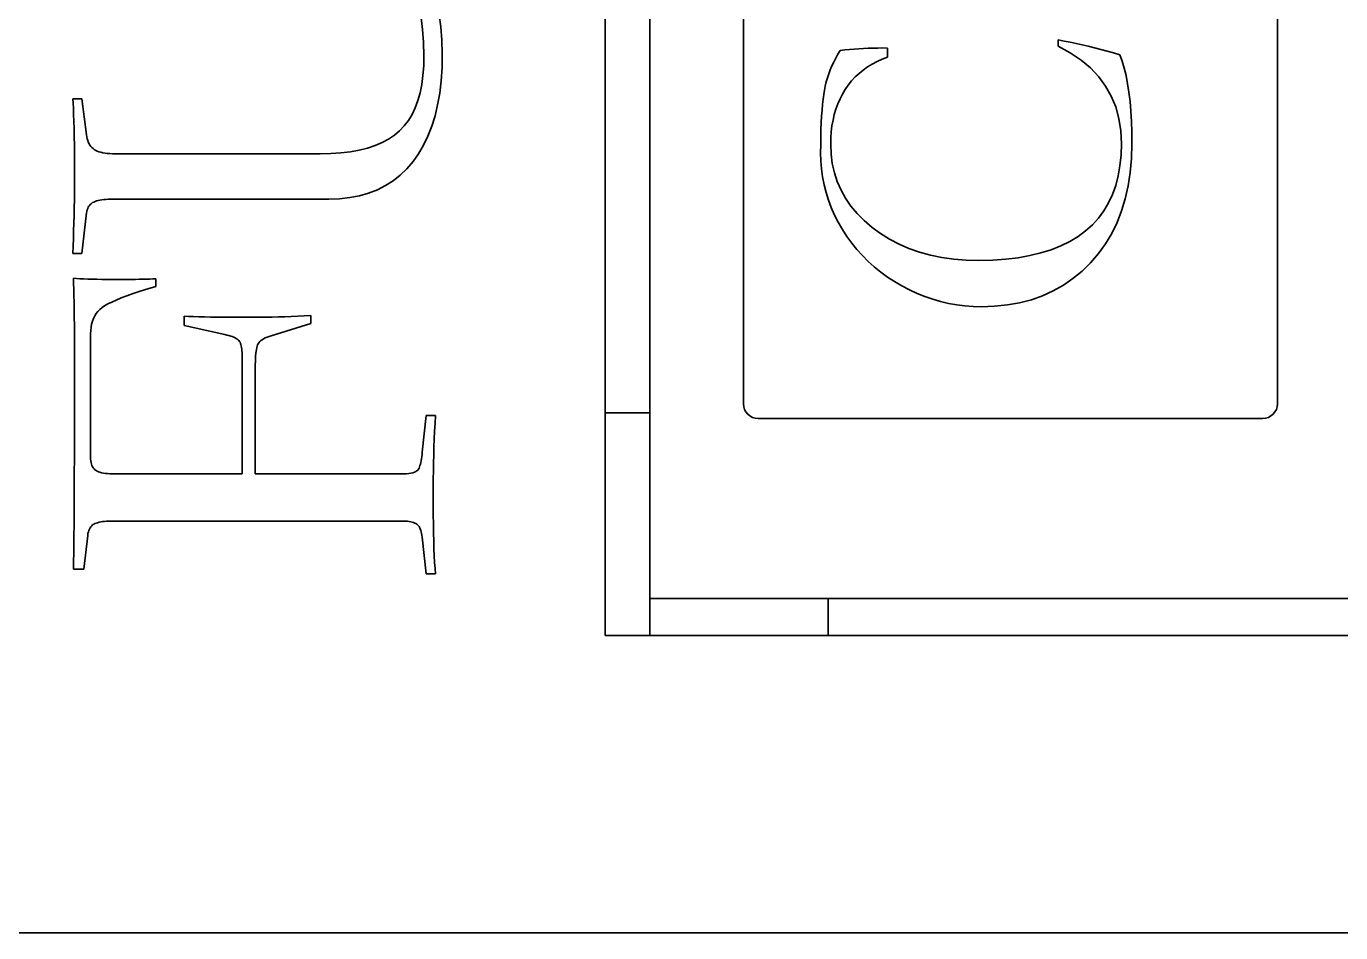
# Model space of a CAD drawing. Header units: millimetres. Extents: x -105 to 105, y -148 to 148.
# Drawn here: x -2.23 to 6.62, y 38.77 to 44.87 of the extents above; entities that cross this region are included whole.
import ezdxf

# ---------------------------------------------------------------- set-up
doc = ezdxf.new("R2010")
doc.units = ezdxf.units.MM
doc.layers.add('粗实线层', color=7, linetype='Continuous', lineweight=35)

msp = doc.modelspace()

# ---------------------------------------------------------------- linework, layer by layer
at = {"layer": '粗实线层', "color": 7, "lineweight": 35, "ltscale": 0.37}
for p, q in [((1.6696, 55.7654), (1.6696, 40.7654)), ((1.9696, 55.5154), (1.9696, 41.0154)), ((2.6, 42.3263), (2.6, 54.2046)), ((6.1943, 54.2046), (6.1943, 42.3263)), ((0.5519, 44.9443), (0.564, 44.8618)), ((0.4414, 44.8446), (0.4305, 44.9235)), ((0.564, 44.8618), (0.5713, 44.7737)), ((0.448, 44.7596), (0.4414, 44.8446)), ((0.4502, 44.6684), (0.448, 44.7596)), ((0.5713, 44.7737), (0.5738, 44.68)), ((4.7191, 44.7327), (4.7191, 44.7746)), ((4.7191, 44.7746), (4.7586, 44.7672)), ((4.7586, 44.7672), (4.7985, 44.7592)), ((4.7985, 44.7592), (4.8389, 44.7507)), ((0.5738, 44.68), (0.5718, 44.588)), ((3.2216, 44.6519), (3.2361, 44.6779)), ((3.2361, 44.6779), (3.2516, 44.7038)), ((3.2516, 44.7038), (3.2826, 44.7074)), ((3.2826, 44.7074), (3.3138, 44.7106)), ((3.3138, 44.7106), (3.3452, 44.7133)), ((3.3452, 44.7133), (3.3767, 44.7156)), ((3.3767, 44.7156), (3.4085, 44.7174)), ((3.4085, 44.7174), (3.4405, 44.7188)), ((3.4405, 44.7188), (3.4726, 44.7198)), ((3.4726, 44.7198), (3.5049, 44.7202)), ((3.5049, 44.7202), (3.5375, 44.7203)), ((3.5375, 44.7203), (3.5702, 44.7199)), ((3.5702, 44.7199), (3.5702, 44.6587)), ((4.7998, 44.6885), (4.7191, 44.7327)), ((4.872, 44.6395), (4.7998, 44.6885)), ((4.8389, 44.7507), (4.8797, 44.7416)), ((4.8797, 44.7416), (4.921, 44.7319)), ((4.921, 44.7319), (4.9627, 44.7217)), ((4.9627, 44.7217), (5.0049, 44.7108)), ((5.0049, 44.7108), (5.0476, 44.6994)), ((5.0476, 44.6994), (5.0907, 44.6874)), ((5.0907, 44.6874), (5.1342, 44.6748)), ((5.1342, 44.6748), (5.1495, 44.6317)), ((0.4436, 44.5357), (0.4486, 44.6001)), ((0.4486, 44.6001), (0.4502, 44.6684)), ((0.5718, 44.588), (0.5659, 44.5003)), ((3.1848, 44.5726), (3.196, 44.5992)), ((3.196, 44.5992), (3.2083, 44.6257)), ((3.2083, 44.6257), (3.2216, 44.6519)), ((3.4351, 44.5931), (3.4057, 44.5722)), ((3.4662, 44.6121), (3.4351, 44.5931)), ((3.4991, 44.6294), (3.4662, 44.6121)), ((3.5338, 44.645), (3.4991, 44.6294)), ((3.5702, 44.6587), (3.5338, 44.645)), ((4.9357, 44.5858), (4.872, 44.6395)), ((4.9909, 44.5273), (4.9357, 44.5858)), ((5.1495, 44.6317), (5.1632, 44.585)), ((5.1632, 44.585), (5.1752, 44.5344)), ((0.4354, 44.4753), (0.4436, 44.5357)), ((0.5659, 44.5003), (0.556, 44.417)), ((3.1579, 44.4916), (3.1658, 44.5188)), ((3.1658, 44.5188), (3.1748, 44.5458)), ((3.1748, 44.5458), (3.1848, 44.5726)), ((3.3282, 44.4991), (3.3059, 44.4712)), ((3.3523, 44.5252), (3.3282, 44.4991)), ((3.3781, 44.5496), (3.3523, 44.5252)), ((3.4057, 44.5722), (3.3781, 44.5496)), ((5.0377, 44.464), (4.9909, 44.5273)), ((5.1752, 44.5344), (5.1857, 44.4802)), ((0.4092, 44.3662), (0.4239, 44.4188)), ((0.4239, 44.4188), (0.4354, 44.4753)), ((0.556, 44.417), (0.5422, 44.338)), ((3.1362, 44.3755), (3.1405, 44.4075)), ((3.1405, 44.4075), (3.1454, 44.4367)), ((3.1454, 44.4367), (3.1511, 44.4642)), ((3.1511, 44.4642), (3.1579, 44.4916)), ((3.2668, 44.4103), (3.2501, 44.3778)), ((3.2854, 44.4415), (3.2668, 44.4103)), ((3.3059, 44.4712), (3.2854, 44.4415)), ((5.0759, 44.396), (5.0377, 44.464)), ((5.1857, 44.4802), (5.1946, 44.4222)), ((5.1946, 44.4222), (5.2018, 44.3605)), ((-1.911, 44.3485), (-1.9132, 44.3788)), ((-1.9132, 44.3788), (-1.8514, 44.3788)), ((-1.909, 44.3134), (-1.911, 44.3485)), ((-1.8514, 44.3788), (-1.8205, 44.1355)), ((0.3698, 44.2729), (0.3911, 44.3176)), ((0.3911, 44.3176), (0.4092, 44.3662)), ((0.5422, 44.338), (0.5245, 44.2634)), ((3.1289, 44.3028), (3.1323, 44.3406)), ((3.1323, 44.3406), (3.1362, 44.3755)), ((3.2354, 44.3441), (3.2226, 44.3092)), ((3.2501, 44.3778), (3.2354, 44.3441)), ((5.1056, 44.3232), (5.0759, 44.396)), ((5.1269, 44.2456), (5.1056, 44.3232)), ((5.2018, 44.3605), (5.2074, 44.295)), ((-1.9073, 44.2735), (-1.909, 44.3134)), ((-1.9058, 44.2286), (-1.9073, 44.2735)), ((-1.9045, 44.1789), (-1.9058, 44.2286)), ((0.3172, 44.1954), (0.3451, 44.2322)), ((0.3451, 44.2322), (0.3698, 44.2729)), ((0.5245, 44.2634), (0.5028, 44.1932)), ((3.1238, 44.2185), (3.1261, 44.2621)), ((3.1261, 44.2621), (3.1289, 44.3028)), ((3.203, 44.2355), (3.1961, 44.1967)), ((3.2118, 44.2729), (3.203, 44.2355)), ((3.2226, 44.3092), (3.2118, 44.2729)), ((5.1396, 44.1633), (5.1269, 44.2456)), ((5.2074, 44.295), (5.2115, 44.2258)), ((-1.9035, 44.1244), (-1.9045, 44.1789)), ((0.2512, 44.1332), (0.286, 44.1625)), ((0.286, 44.1625), (0.3172, 44.1954)), ((0.5028, 44.1932), (0.4772, 44.1273)), ((3.1207, 44.1226), (3.122, 44.172)), ((3.122, 44.172), (3.1238, 44.2185)), ((3.1912, 44.1568), (3.1882, 44.1155)), ((3.1961, 44.1967), (3.1912, 44.1568)), ((5.1439, 44.0762), (5.1396, 44.1633)), ((5.2115, 44.2258), (5.2139, 44.1529)), ((5.2139, 44.1529), (5.2147, 44.0762)), ((-1.9026, 44.0649), (-1.9035, 44.1244)), ((-1.9021, 44.0006), (-1.9026, 44.0649)), ((-1.8205, 44.1355), (-1.8186, 44.122)), ((-1.8186, 44.122), (-1.8159, 44.1093)), ((-1.8159, 44.1093), (-1.8126, 44.0974)), ((-1.8126, 44.0974), (-1.8085, 44.0864)), ((-1.8085, 44.0864), (-1.8036, 44.0761)), ((-1.8036, 44.0761), (-1.798, 44.0667)), ((-1.798, 44.0667), (-1.7917, 44.0581)), ((-1.7917, 44.0581), (-1.7847, 44.0502)), ((0.0703, 44.0467), (0.1217, 44.0637)), ((0.1217, 44.0637), (0.169, 44.0837)), ((0.169, 44.0837), (0.2121, 44.1069)), ((0.2121, 44.1069), (0.2512, 44.1332)), ((0.4477, 44.0658), (0.4142, 44.0087)), ((0.4772, 44.1273), (0.4477, 44.0658)), ((3.1197, 44.0151), (3.1199, 44.0703)), ((3.1199, 44.0703), (3.1207, 44.1226)), ((3.1882, 44.1155), (3.1873, 44.073)), ((3.1873, 44.073), (3.19, 44.0066)), ((5.1415, 44.0003), (5.1439, 44.0762)), ((5.2147, 44.0762), (5.2119, 43.9773)), ((-1.9017, 43.9315), (-1.9021, 44.0006)), ((-1.7847, 44.0502), (-1.7769, 44.0432)), ((-1.7769, 44.0432), (-1.7684, 44.037)), ((-1.7684, 44.037), (-1.759, 44.0315)), ((-1.759, 44.0315), (-1.7485, 44.0266)), ((-1.7485, 44.0266), (-1.7371, 44.0222)), ((-1.7371, 44.0222), (-1.7245, 44.0185)), ((-1.7245, 44.0185), (-1.7109, 44.0153)), ((-1.7109, 44.0153), (-1.6963, 44.0127)), ((-1.6963, 44.0127), (-1.6807, 44.0107)), ((-1.6807, 44.0107), (-1.664, 44.0092)), ((-1.664, 44.0092), (-1.6462, 44.0083)), ((-1.6462, 44.0083), (-1.6274, 44.0081)), ((-1.6274, 44.0081), (-0.2488, 44.0081)), ((-0.2488, 44.0081), (-0.1767, 44.0096)), ((-0.1767, 44.0096), (-0.1088, 44.0142)), ((-0.1088, 44.0142), (-0.0449, 44.022)), ((-0.0449, 44.022), (0.0147, 44.0328)), ((0.0147, 44.0328), (0.0703, 44.0467)), ((0.4142, 44.0087), (0.3768, 43.9559)), ((3.1212, 43.9601), (3.1197, 44.0151)), ((3.19, 44.0066), (3.1984, 43.9425)), ((5.1342, 43.9281), (5.1415, 44.0003)), ((5.2119, 43.9773), (5.2035, 43.8825)), ((-1.9016, 43.8574), (-1.9017, 43.9315)), ((0.3357, 43.9079), (0.2911, 43.8649)), ((0.3768, 43.9559), (0.3357, 43.9079)), ((3.1256, 43.9059), (3.1212, 43.9601)), ((3.1329, 43.8524), (3.1256, 43.9059)), ((3.1984, 43.9425), (3.2123, 43.8807)), ((3.2123, 43.8807), (3.2318, 43.8212)), ((5.1221, 43.8598), (5.1342, 43.9281)), ((5.2035, 43.8825), (5.1896, 43.7919)), ((-1.9021, 43.7513), (-1.9017, 43.8043)), ((-1.9017, 43.8043), (-1.9016, 43.8574)), ((0.1914, 43.794), (0.1364, 43.7662)), ((0.243, 43.8269), (0.1914, 43.794)), ((0.2911, 43.8649), (0.243, 43.8269)), ((3.1431, 43.7996), (3.1329, 43.8524)), ((3.1563, 43.7476), (3.1431, 43.7996)), ((3.2318, 43.8212), (3.2569, 43.7641)), ((5.0835, 43.7347), (5.1053, 43.7954)), ((5.1053, 43.7954), (5.1221, 43.8598)), ((5.1896, 43.7919), (5.1701, 43.7055)), ((-1.9035, 43.6461), (-1.9026, 43.6986)), ((-1.9026, 43.6986), (-1.9021, 43.7513)), ((-1.7187, 43.6982), (-1.7315, 43.696)), ((-1.7048, 43.6999), (-1.7187, 43.6982)), ((-1.6899, 43.7012), (-1.7048, 43.6999)), ((-1.674, 43.7022), (-1.6899, 43.7012)), ((-1.657, 43.7028), (-1.674, 43.7022)), ((-1.639, 43.703), (-1.657, 43.7028)), ((-0.1909, 43.703), (-1.639, 43.703)), ((-0.1185, 43.7055), (-0.1909, 43.703)), ((-0.0495, 43.7131), (-0.1185, 43.7055)), ((0.0159, 43.7257), (-0.0495, 43.7131)), ((0.0779, 43.7434), (0.0159, 43.7257)), ((0.1364, 43.7662), (0.0779, 43.7434)), ((3.1724, 43.6963), (3.1563, 43.7476)), ((3.2569, 43.7641), (3.2875, 43.7092)), ((3.2875, 43.7092), (3.3237, 43.6567)), ((5.057, 43.6779), (5.0835, 43.7347)), ((5.1701, 43.7055), (5.1451, 43.6233)), ((-1.9045, 43.5939), (-1.9035, 43.6461)), ((-1.8205, 43.6103), (-1.8514, 43.3361)), ((-1.8186, 43.6208), (-1.8205, 43.6103)), ((-1.8161, 43.6305), (-1.8186, 43.6208)), ((-1.8129, 43.6396), (-1.8161, 43.6305)), ((-1.8091, 43.648), (-1.8129, 43.6396)), ((-1.8046, 43.6557), (-1.8091, 43.648)), ((-1.7994, 43.6627), (-1.8046, 43.6557)), ((-1.7936, 43.669), (-1.7994, 43.6627)), ((-1.7871, 43.6746), (-1.7936, 43.669)), ((-1.78, 43.6795), (-1.7871, 43.6746)), ((-1.7722, 43.6837), (-1.78, 43.6795)), ((-1.7636, 43.6873), (-1.7722, 43.6837)), ((-1.7539, 43.6906), (-1.7636, 43.6873)), ((-1.7432, 43.6935), (-1.7539, 43.6906)), ((-1.7315, 43.696), (-1.7432, 43.6935)), ((3.1914, 43.6458), (3.1724, 43.6963)), ((3.2134, 43.596), (3.1914, 43.6458)), ((3.3237, 43.6567), (3.3654, 43.6065)), ((4.9894, 43.5758), (5.0256, 43.6249)), ((5.0256, 43.6249), (5.057, 43.6779)), ((5.1451, 43.6233), (5.1144, 43.5453)), ((-1.9073, 43.4901), (-1.9058, 43.5419)), ((-1.9058, 43.5419), (-1.9045, 43.5939)), ((3.2383, 43.5469), (3.2134, 43.596)), ((3.2661, 43.4986), (3.2383, 43.5469)), ((3.3654, 43.6065), (3.4128, 43.5586)), ((3.4128, 43.5586), (3.4656, 43.5131)), ((4.9025, 43.4889), (4.9484, 43.5304)), ((4.9484, 43.5304), (4.9894, 43.5758)), ((5.1144, 43.5453), (5.0783, 43.4714)), ((-1.911, 43.3872), (-1.909, 43.4385)), ((-1.909, 43.4385), (-1.9073, 43.4901)), ((3.2965, 43.4516), (3.2661, 43.4986)), ((3.329, 43.4067), (3.2965, 43.4516)), ((3.4656, 43.5131), (3.5229, 43.4709)), ((3.5229, 43.4709), (3.5835, 43.4331)), ((3.5835, 43.4331), (3.6473, 43.3998)), ((4.7966, 43.4177), (4.8519, 43.4513)), ((4.8519, 43.4513), (4.9025, 43.4889)), ((5.0783, 43.4714), (5.0365, 43.4017)), ((-1.9132, 43.3361), (-1.911, 43.3872)), ((3.3637, 43.3637), (3.329, 43.4067)), ((3.4005, 43.3228), (3.3637, 43.3637)), ((3.6473, 43.3998), (3.7143, 43.371)), ((3.7143, 43.371), (3.7846, 43.3465)), ((3.7846, 43.3465), (3.8582, 43.3266)), ((4.6024, 43.3405), (4.6718, 43.3623)), ((4.6718, 43.3623), (4.7365, 43.388)), ((4.7365, 43.388), (4.7966, 43.4177)), ((5.0365, 43.4017), (4.9892, 43.3362)), ((-1.8514, 43.3361), (-1.9132, 43.3361)), ((3.4395, 43.2838), (3.4005, 43.3228)), ((3.4806, 43.2468), (3.4395, 43.2838)), ((3.8582, 43.3266), (3.935, 43.311)), ((3.935, 43.311), (4.015, 43.2999)), ((4.015, 43.2999), (4.0983, 43.2932)), ((4.0983, 43.2932), (4.1849, 43.291)), ((4.1849, 43.291), (4.2778, 43.293)), ((4.2778, 43.293), (4.366, 43.2989)), ((4.366, 43.2989), (4.4495, 43.3088)), ((4.4495, 43.3088), (4.5283, 43.3227)), ((4.5283, 43.3227), (4.6024, 43.3405)), ((4.9363, 43.2749), (4.8788, 43.2187)), ((4.9892, 43.3362), (4.9363, 43.2749)), ((-1.9093, 43.1701), (-1.8882, 43.1686)), ((-1.9079, 43.1351), (-1.9093, 43.1701)), ((-1.8882, 43.1686), (-1.865, 43.1673)), ((-1.865, 43.1673), (-1.8397, 43.1661)), ((3.5239, 43.2118), (3.4806, 43.2468)), ((3.5694, 43.1788), (3.5239, 43.2118)), ((3.617, 43.1478), (3.5694, 43.1788)), ((4.8178, 43.1683), (4.7532, 43.1239)), ((4.8788, 43.2187), (4.8178, 43.1683)), ((-1.9066, 43.0967), (-1.9079, 43.1351)), ((-1.9054, 43.0548), (-1.9066, 43.0967)), ((-1.8397, 43.1661), (-1.8123, 43.1651)), ((-1.8123, 43.1651), (-1.7829, 43.1643)), ((-1.7829, 43.1643), (-1.7513, 43.1636)), ((-1.7513, 43.1636), (-1.7177, 43.163)), ((-1.7177, 43.163), (-1.6819, 43.1627)), ((-1.6819, 43.1627), (-1.6442, 43.1624)), ((-1.6442, 43.1624), (-1.6042, 43.1623)), ((-1.6042, 43.1623), (-1.5746, 43.1624)), ((-1.5746, 43.1624), (-1.546, 43.1625)), ((-1.546, 43.1625), (-1.5184, 43.1627)), ((-1.5184, 43.1627), (-1.4918, 43.163)), ((-1.4592, 43.0831), (-1.5059, 43.0675)), ((-1.4918, 43.163), (-1.4662, 43.1633)), ((-1.4662, 43.1633), (-1.4416, 43.1637)), ((-1.4083, 43.0993), (-1.4592, 43.0831)), ((-1.4416, 43.1637), (-1.418, 43.1642)), ((-1.418, 43.1642), (-1.3954, 43.1648)), ((-1.3532, 43.116), (-1.4083, 43.0993)), ((-1.3954, 43.1648), (-1.3738, 43.1655)), ((-1.3738, 43.1655), (-1.3532, 43.1662)), ((-1.3532, 43.1662), (-1.3532, 43.116)), ((3.6668, 43.1189), (3.617, 43.1478)), ((3.7179, 43.0923), (3.6668, 43.1189)), ((3.7695, 43.0685), (3.7179, 43.0923)), ((4.685, 43.0855), (4.6133, 43.0529)), ((4.7532, 43.1239), (4.685, 43.0855)), ((-1.9044, 43.0094), (-1.9054, 43.0548)), ((-1.9035, 42.9606), (-1.9044, 43.0094)), ((-1.677, 42.9974), (-1.6987, 42.985)), ((-1.6512, 43.0103), (-1.677, 42.9974)), ((-1.6211, 43.0238), (-1.6512, 43.0103)), ((-1.5869, 43.0378), (-1.6211, 43.0238)), ((-1.5485, 43.0524), (-1.5869, 43.0378)), ((-1.5059, 43.0675), (-1.5485, 43.0524)), ((3.8216, 43.0475), (3.7695, 43.0685)), ((3.8743, 43.0293), (3.8216, 43.0475)), ((3.9274, 43.0139), (3.8743, 43.0293)), ((3.9811, 43.0013), (3.9274, 43.0139)), ((4.0353, 42.9915), (3.9811, 43.0013)), ((4.09, 42.9845), (4.0353, 42.9915)), ((4.3766, 42.9907), (4.2906, 42.9818)), ((4.4591, 43.0055), (4.3766, 42.9907)), ((4.538, 43.0262), (4.4591, 43.0055)), ((4.6133, 43.0529), (4.538, 43.0262)), ((-1.9029, 42.9082), (-1.9035, 42.9606)), ((-1.9023, 42.8524), (-1.9029, 42.9082)), ((-1.7657, 42.9169), (-1.7742, 42.8997)), ((-1.7556, 42.9328), (-1.7657, 42.9169)), ((-1.744, 42.9475), (-1.7556, 42.9328)), ((-1.7309, 42.9609), (-1.744, 42.9475)), ((-1.7162, 42.9731), (-1.7309, 42.9609)), ((-1.6987, 42.985), (-1.7162, 42.9731)), ((-1.164, 42.9152), (-1.1341, 42.9137)), ((-1.164, 42.8534), (-1.164, 42.9152)), ((-1.1341, 42.9137), (-1.1013, 42.9124)), ((-1.1013, 42.9124), (-1.0658, 42.9112)), ((-1.0658, 42.9112), (-1.0275, 42.9102)), ((-1.0275, 42.9102), (-0.9864, 42.9094)), ((-0.9864, 42.9094), (-0.9425, 42.9087)), ((-0.9425, 42.9087), (-0.8959, 42.9082)), ((-0.8959, 42.9082), (-0.8464, 42.9078)), ((-0.8464, 42.9078), (-0.7942, 42.9075)), ((-0.7942, 42.9075), (-0.7392, 42.9075)), ((-0.7392, 42.9075), (-0.6981, 42.9076)), ((-0.6981, 42.9076), (-0.6566, 42.9079)), ((-0.6566, 42.9079), (-0.6147, 42.9085)), ((-0.6147, 42.9085), (-0.5724, 42.9093)), ((-0.5724, 42.9093), (-0.5297, 42.9104)), ((-0.5297, 42.9104), (-0.4867, 42.9116)), ((-0.4867, 42.9116), (-0.4432, 42.9131)), ((-0.4432, 42.9131), (-0.3994, 42.9149)), ((-0.3994, 42.9149), (-0.3552, 42.9168)), ((-0.3552, 42.9168), (-0.3106, 42.919)), ((-0.3106, 42.919), (-0.3106, 42.865)), ((4.1452, 42.9803), (4.09, 42.9845)), ((4.201, 42.9789), (4.1452, 42.9803)), ((4.2906, 42.9818), (4.201, 42.9789)), ((-1.9019, 42.7932), (-1.9023, 42.8524)), ((-1.7927, 42.8188), (-1.7935, 42.7955)), ((-1.7904, 42.8409), (-1.7927, 42.8188)), ((-1.7865, 42.8617), (-1.7904, 42.8409)), ((-1.7811, 42.8814), (-1.7865, 42.8617)), ((-1.7742, 42.8997), (-1.7811, 42.8814)), ((-0.8898, 42.7916), (-1.164, 42.8534)), ((-0.3106, 42.865), (-0.577, 42.7839)), ((-1.9017, 42.7304), (-1.9019, 42.7932)), ((-1.9016, 42.6642), (-1.9017, 42.7304)), ((-1.7935, 42.7955), (-1.7935, 41.9652)), ((-0.8757, 42.7884), (-0.8898, 42.7916)), ((-0.8626, 42.785), (-0.8757, 42.7884)), ((-0.8505, 42.7815), (-0.8626, 42.785)), ((-0.8395, 42.7777), (-0.8505, 42.7815)), ((-0.8295, 42.7738), (-0.8395, 42.7777)), ((-0.8206, 42.7696), (-0.8295, 42.7738)), ((-0.8127, 42.7653), (-0.8206, 42.7696)), ((-0.8058, 42.7607), (-0.8127, 42.7653)), ((-0.8, 42.756), (-0.8058, 42.7607)), ((-0.7952, 42.7511), (-0.8, 42.756)), ((-0.7912, 42.7456), (-0.7952, 42.7511)), ((-0.7876, 42.7392), (-0.7912, 42.7456)), ((-0.7844, 42.732), (-0.7876, 42.7392)), ((-0.7816, 42.7239), (-0.7844, 42.732)), ((-0.666, 42.7297), (-0.6697, 42.7221)), ((-0.6611, 42.7369), (-0.666, 42.7297)), ((-0.6549, 42.7439), (-0.6611, 42.7369)), ((-0.6475, 42.7505), (-0.6549, 42.7439)), ((-0.6388, 42.7569), (-0.6475, 42.7505)), ((-0.6289, 42.7629), (-0.6388, 42.7569)), ((-0.6178, 42.7686), (-0.6289, 42.7629)), ((-0.6055, 42.774), (-0.6178, 42.7686)), ((-0.5919, 42.7791), (-0.6055, 42.774)), ((-0.577, 42.7839), (-0.5919, 42.7791)), ((-1.9017, 42.4196), (-1.9016, 42.6642)), ((-0.7793, 42.7149), (-0.7816, 42.7239)), ((-0.7774, 42.705), (-0.7793, 42.7149)), ((-0.7759, 42.6942), (-0.7774, 42.705)), ((-0.7748, 42.6825), (-0.7759, 42.6942)), ((-0.7742, 42.6699), (-0.7748, 42.6825)), ((-0.774, 42.6565), (-0.7742, 42.6699)), ((-0.774, 41.8532), (-0.774, 42.6565)), ((-0.6827, 42.648), (-0.6838, 42.6302)), ((-0.6813, 42.6642), (-0.6827, 42.648)), ((-0.6796, 42.6788), (-0.6813, 42.6642)), ((-0.6776, 42.692), (-0.6796, 42.6788)), ((-0.6753, 42.7036), (-0.6776, 42.692)), ((-0.6727, 42.7136), (-0.6753, 42.7036)), ((-0.6697, 42.7221), (-0.6727, 42.7136)), ((-0.685, 42.59), (-0.6852, 42.5676)), ((-0.6852, 42.5676), (-0.6852, 41.8532)), ((-0.6845, 42.6109), (-0.685, 42.59)), ((-0.6838, 42.6302), (-0.6845, 42.6109)), ((-1.9019, 42.1971), (-1.9017, 42.4196)), ((-1.9023, 41.9966), (-1.9019, 42.1971)), ((0.4386, 42), (0.4656, 42.2471)), ((0.4656, 42.2471), (0.5274, 42.2471)), ((0.5274, 42.2471), (0.5245, 42.1938)), ((1.9696, 42.2654), (1.6697, 42.2654)), ((6.0943, 42.2263), (2.7, 42.2263)), ((0.5219, 42.1405), (0.5195, 42.0872)), ((0.5245, 42.1938), (0.5219, 42.1405)), ((0.5175, 42.0339), (0.5158, 41.9806)), ((0.5195, 42.0872), (0.5175, 42.0339)), ((-1.9029, 41.8183), (-1.9023, 41.9966)), ((-1.7935, 41.9652), (-1.7931, 41.9525)), ((-1.7931, 41.9525), (-1.792, 41.9406)), ((-1.792, 41.9406), (-1.7902, 41.9296)), ((-1.7902, 41.9296), (-1.7876, 41.9195)), ((0.4258, 41.92), (0.4285, 41.9309)), ((0.4285, 41.9309), (0.4309, 41.9428)), ((0.4309, 41.9428), (0.4331, 41.9556)), ((0.4331, 41.9556), (0.4351, 41.9695)), ((0.4351, 41.9695), (0.437, 41.9842)), ((0.437, 41.9842), (0.4386, 42)), ((0.5158, 41.9806), (0.5144, 41.9274)), ((-1.7876, 41.9195), (-1.7843, 41.9102)), ((-1.7843, 41.9102), (-1.7803, 41.9017)), ((-1.7803, 41.9017), (-1.7755, 41.8941)), ((-1.7755, 41.8941), (-1.77, 41.8874)), ((-1.77, 41.8874), (-1.7638, 41.8814)), ((-1.7638, 41.8814), (-1.7568, 41.8764)), ((-1.7568, 41.8764), (-1.7489, 41.872)), ((-1.7489, 41.872), (-1.74, 41.868)), ((-1.74, 41.868), (-1.7301, 41.8646)), ((-1.7301, 41.8646), (-1.7191, 41.8616)), ((-1.7191, 41.8616), (-1.7071, 41.859)), ((-1.7071, 41.859), (-1.694, 41.8569)), ((-1.694, 41.8569), (-1.6799, 41.8553)), ((-1.6799, 41.8553), (-1.6647, 41.8541)), ((-1.6647, 41.8541), (-1.6485, 41.8534)), ((-1.6485, 41.8534), (-1.6313, 41.8532)), ((-1.6313, 41.8532), (-0.774, 41.8532)), ((-0.6852, 41.8532), (0.2957, 41.8532)), ((0.2957, 41.8532), (0.3149, 41.8535)), ((0.3149, 41.8535), (0.3326, 41.8545)), ((0.3326, 41.8545), (0.3485, 41.8562)), ((0.3485, 41.8562), (0.3627, 41.8585)), ((0.3627, 41.8585), (0.3754, 41.8614)), ((0.3754, 41.8614), (0.3863, 41.865)), ((0.3863, 41.865), (0.3956, 41.8693)), ((0.3956, 41.8693), (0.4032, 41.8742)), ((0.4032, 41.8742), (0.4092, 41.8798)), ((0.4092, 41.8798), (0.4135, 41.886)), ((0.4135, 41.886), (0.4169, 41.8931)), ((0.4169, 41.8931), (0.42, 41.9011)), ((0.42, 41.9011), (0.423, 41.9101)), ((0.423, 41.9101), (0.4258, 41.92)), ((0.5134, 41.8741), (0.5126, 41.8208)), ((0.5144, 41.9274), (0.5134, 41.8741)), ((-1.9035, 41.6621), (-1.9029, 41.8183)), ((0.5121, 41.7675), (0.512, 41.7142)), ((0.5126, 41.8208), (0.5121, 41.7675)), ((0.512, 41.7142), (0.5121, 41.6442)), ((-1.9044, 41.5279), (-1.9035, 41.6621)), ((0.5121, 41.6442), (0.5126, 41.578)), ((0.5126, 41.578), (0.5134, 41.5154)), ((-1.9054, 41.4158), (-1.9044, 41.5279)), ((-1.7969, 41.4907), (-1.8014, 41.4823)), ((-1.7917, 41.4982), (-1.7969, 41.4907)), ((-1.7859, 41.5048), (-1.7917, 41.4982)), ((-1.7794, 41.5104), (-1.7859, 41.5048)), ((-1.7723, 41.5153), (-1.7794, 41.5104)), ((-1.7645, 41.5192), (-1.7723, 41.5153)), ((-1.756, 41.5225), (-1.7645, 41.5192)), ((-1.7465, 41.5254), (-1.756, 41.5225)), ((-1.7362, 41.528), (-1.7465, 41.5254)), ((-1.725, 41.5303), (-1.7362, 41.528)), ((-1.7129, 41.5322), (-1.725, 41.5303)), ((-1.6999, 41.5338), (-1.7129, 41.5322)), ((-1.686, 41.535), (-1.6999, 41.5338)), ((-1.6712, 41.5359), (-1.686, 41.535)), ((-1.6556, 41.5364), (-1.6712, 41.5359)), ((-1.639, 41.5366), (-1.6556, 41.5364)), ((0.2996, 41.5366), (-1.639, 41.5366)), ((0.3138, 41.5363), (0.2996, 41.5366)), ((0.3272, 41.5357), (0.3138, 41.5363)), ((0.3396, 41.5346), (0.3272, 41.5357)), ((0.3512, 41.5332), (0.3396, 41.5346)), ((0.3619, 41.5312), (0.3512, 41.5332)), ((0.3716, 41.5289), (0.3619, 41.5312)), ((0.3805, 41.5261), (0.3716, 41.5289)), ((0.3886, 41.523), (0.3805, 41.5261)), ((0.3957, 41.5193), (0.3886, 41.523)), ((0.4019, 41.5153), (0.3957, 41.5193)), ((0.4075, 41.5106), (0.4019, 41.5153)), ((0.4126, 41.505), (0.4075, 41.5106)), ((0.4174, 41.4986), (0.4126, 41.505)), ((0.4217, 41.4912), (0.4174, 41.4986)), ((0.4256, 41.483), (0.4217, 41.4912)), ((0.5134, 41.5154), (0.5144, 41.4565)), ((-1.9066, 41.3259), (-1.9054, 41.4158)), ((-1.8128, 41.44), (-1.8398, 41.2122)), ((-1.8109, 41.4519), (-1.8128, 41.44)), ((-1.8084, 41.463), (-1.8109, 41.4519)), ((-1.8052, 41.4731), (-1.8084, 41.463)), ((-1.8014, 41.4823), (-1.8052, 41.4731)), ((0.429, 41.4738), (0.4256, 41.483)), ((0.432, 41.4638), (0.429, 41.4738)), ((0.4347, 41.4529), (0.432, 41.4638)), ((0.4368, 41.4411), (0.4347, 41.4529)), ((0.4386, 41.4284), (0.4368, 41.4411)), ((0.4656, 41.1813), (0.4386, 41.4284)), ((0.5144, 41.4565), (0.5158, 41.4014)), ((0.5158, 41.4014), (0.5175, 41.35)), ((-1.9079, 41.258), (-1.9066, 41.3259)), ((0.5175, 41.35), (0.5195, 41.3022)), ((-1.9093, 41.2122), (-1.9079, 41.258)), ((0.5195, 41.3022), (0.5219, 41.2582)), ((0.5219, 41.2582), (0.5245, 41.2179)), ((-1.8398, 41.2122), (-1.9093, 41.2122)), ((0.5274, 41.1813), (0.4656, 41.1813)), ((0.5245, 41.2179), (0.5274, 41.1813)), ((1.9696, 41.0154), (17.9696, 41.0154)), ((1.9696, 41.0154), (1.9696, 40.7654)), ((3.1696, 41.0154), (3.1696, 40.7654)), ((1.6696, 40.7654), (17.8696, 40.7654)), ((-6.8304, 38.7654), (24.1696, 38.7654))]:
    msp.add_line(p, q, dxfattribs=at)
for centre, start, end in [((2.7, 42.3263), 180.00001, 270), ((6.0943, 42.3263), 270, 360)]:
    msp.add_arc(centre, 0.1, start, end, dxfattribs=at)

doc.saveas('drawing.dxf')
